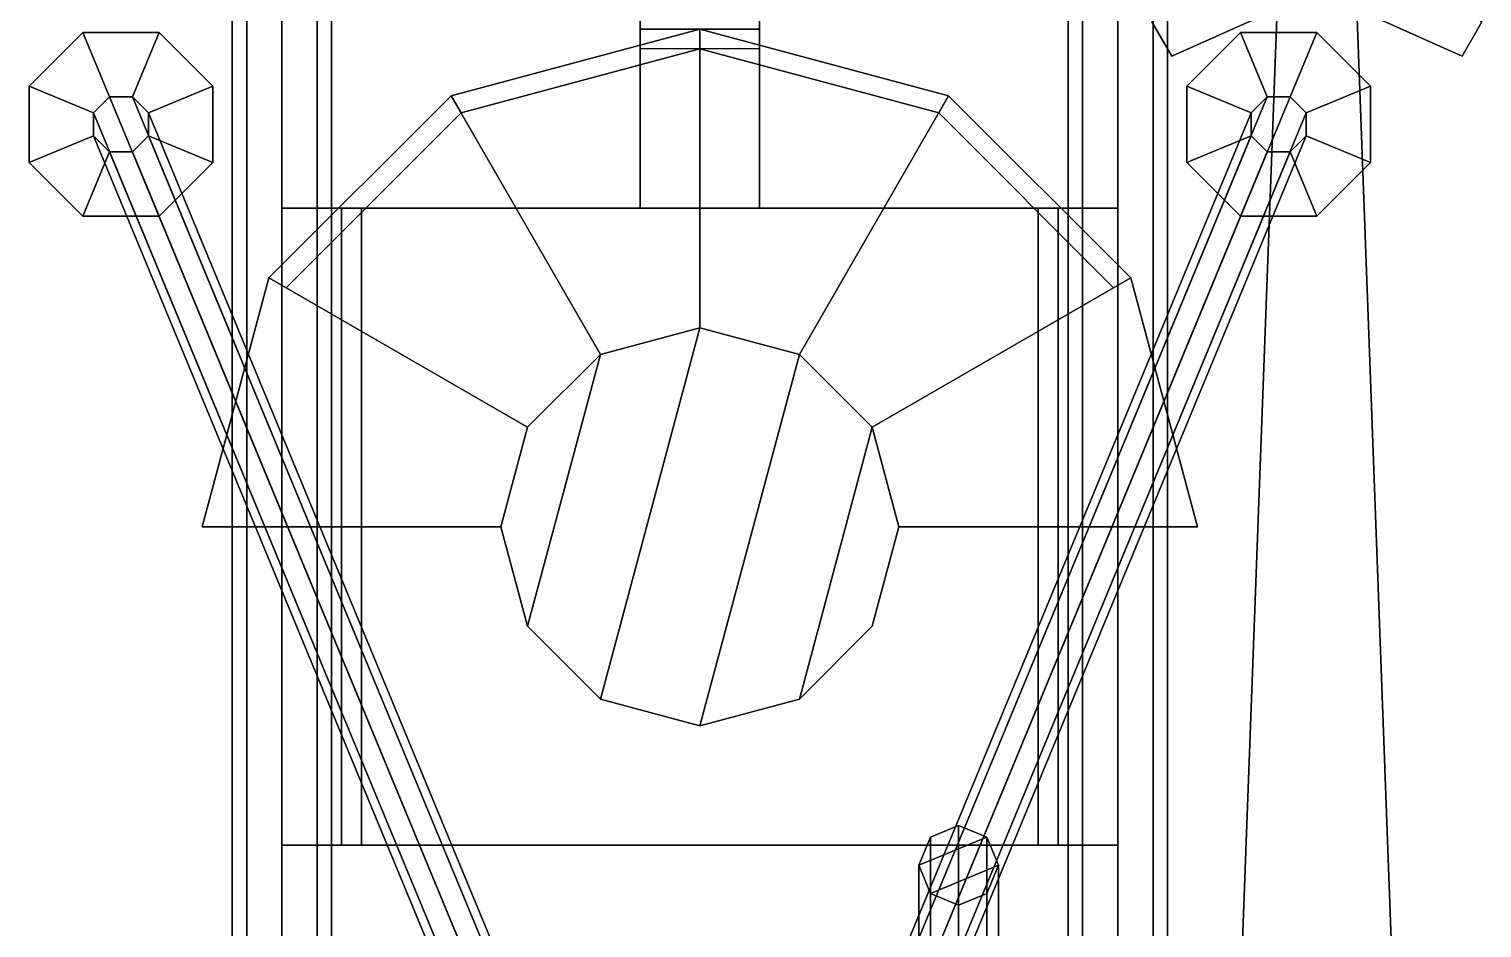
# Model space of a CAD drawing. Header units: millimetres. Extents: x -0.7 to 0.7, y -1.7 to 10.1.
# Drawn here: x -0.337 to 0.393, y 0.298 to 0.75 of the extents above; entities that cross this region are included whole.
import ezdxf

# ---------------------------------------------------------------- set-up
doc = ezdxf.new("R2010")
doc.units = ezdxf.units.MM
for name, color, linetype in [('outriggers', 3, 'Continuous'), ('tripod', 2, 'Continuous'), ('turret', 2, 'Continuous')]:
    doc.layers.add(name, color=color, linetype=linetype)

msp = doc.modelspace()

# ---------------------------------------------------------------- linework, layer by layer
at = {"layer": 'outriggers'}
for points in [[(0.29, 0.76, 0.01), (0.23706, 0.73634, -0.01), (0.22706, 0.75366, -0.01), (0.28268, 0.79732, 0.01)], [(0.28268, 0.79732, 0.03), (0.22706, 0.75366), (0.23706, 0.73634), (0.29, 0.76, 0.03)], [(0.33732, 0.79732, 0.01), (0.39294, 0.75366, -0.01), (0.38294, 0.73634, -0.01), (0.33, 0.76, 0.01)], [(0.33, 0.76, 0.03), (0.38294, 0.73634), (0.39294, 0.75366), (0.33732, 0.79732, 0.03)], [(0.23706, 0.73634), (0.23706, 0.73634, -0.01), (0.29, 0.76, 0.01), (0.29, 0.76, 0.03)], [(0.29, 0.76, 0.03), (0.27, 0.22, 0.1), (0.35, 0.22, 0.1), (0.33, 0.76, 0.03)], [(0.29, 0.76, 0.01), (0.27, 0.22, 0.06), (0.27, 0.22, 0.1), (0.29, 0.76, 0.03)], [(0.33, 0.76, 0.01), (0.35, 0.22, 0.06), (0.27, 0.22, 0.06), (0.29, 0.76, 0.01)], [(0.35, 0.22, 0.1), (0.35, 0.22, 0.06), (0.33, 0.76, 0.01), (0.33, 0.76, 0.03)], [(0.33, 0.76, 0.01), (0.38294, 0.73634, -0.01), (0.38294, 0.73634), (0.33, 0.76, 0.03)], [(0.22706, 0.75366), (0.22706, 0.75366, -0.01), (0.23706, 0.73634, -0.01), (0.23706, 0.73634)], [(0.38294, 0.73634), (0.38294, 0.73634, -0.01), (0.39294, 0.75366, -0.01), (0.39294, 0.75366)]]:
    msp.add_3dface(points, dxfattribs=at)
at = {"layer": 'tripod'}
for points in [[(-0.30997, 0.74834, -0.03), (-0.33703, 0.72128, -0.03), (-0.33703, 0.72128, -0.02), (-0.30997, 0.74834, -0.02)], [(-0.30997, 0.74834, -0.02), (-0.33703, 0.72128, -0.02), (-0.3047, 0.70789, -0.02), (-0.29658, 0.71601, -0.02)], [(-0.27171, 0.74834, -0.03), (-0.30997, 0.74834, -0.03), (-0.30997, 0.74834, -0.02), (-0.27171, 0.74834, -0.02)], [(-0.27171, 0.74834, -0.02), (-0.30997, 0.74834, -0.02), (-0.29658, 0.71601, -0.02), (-0.2851, 0.71601, -0.02)], [(-0.24465, 0.72128, -0.02), (-0.27171, 0.74834, -0.02), (-0.2851, 0.71601, -0.02), (-0.27698, 0.70789, -0.02)], [(-0.24465, 0.72128, -0.03), (-0.27171, 0.74834, -0.03), (-0.27171, 0.74834, -0.02), (-0.24465, 0.72128, -0.02)], [(0.27171, 0.74834, -0.03), (0.24465, 0.72128, -0.03), (0.24465, 0.72128, -0.02), (0.27171, 0.74834, -0.02)], [(0.27171, 0.74834, -0.02), (0.24465, 0.72128, -0.02), (0.27698, 0.70789, -0.02), (0.2851, 0.71601, -0.02)], [(0.30997, 0.74834, -0.03), (0.27171, 0.74834, -0.03), (0.27171, 0.74834, -0.02), (0.30997, 0.74834, -0.02)], [(0.30997, 0.74834, -0.02), (0.27171, 0.74834, -0.02), (0.2851, 0.71601, -0.02), (0.29658, 0.71601, -0.02)], [(0.33703, 0.72128, -0.02), (0.30997, 0.74834, -0.02), (0.29658, 0.71601, -0.02), (0.3047, 0.70789, -0.02)], [(0.33703, 0.72128, -0.03), (0.30997, 0.74834, -0.03), (0.30997, 0.74834, -0.02), (0.33703, 0.72128, -0.02)], [(-0.33703, 0.72128, -0.03), (-0.33703, 0.68301, -0.03), (-0.33703, 0.68301, -0.02), (-0.33703, 0.72128, -0.02)], [(-0.33703, 0.72128, -0.02), (-0.33703, 0.68301, -0.02), (-0.3047, 0.69641, -0.02), (-0.3047, 0.70789, -0.02)], [(-0.29658, 0.71601, 0.01971), (-0.3047, 0.70789, 0.01628), (-0.02226, 0.02603, 0.20029), (-0.01287, 0.03107, 0.20455)], [(-0.29658, 0.71601, -0.02), (-0.3047, 0.70789, -0.02), (-0.3047, 0.70789, 0.01628), (-0.29658, 0.71601, 0.01971)], [(-0.2851, 0.71601, 0.01628), (-0.29658, 0.71601, 0.01971), (-0.01287, 0.03107, 0.20455), (-0.00266, 0.03415, 0.20029)], [(-0.2851, 0.71601, -0.02), (-0.29658, 0.71601, -0.02), (-0.29658, 0.71601, 0.01971), (-0.2851, 0.71601, 0.01628)], [(-0.27698, 0.70789, 0.00799), (-0.2851, 0.71601, 0.01628), (-0.00266, 0.03415, 0.20029), (0.00238, 0.03346, 0.19)], [(-0.27698, 0.70789, -0.02), (-0.2851, 0.71601, -0.02), (-0.2851, 0.71601, 0.01628), (-0.27698, 0.70789, 0.00799)], [(-0.24465, 0.68301, -0.02), (-0.24465, 0.72128, -0.02), (-0.27698, 0.70789, -0.02), (-0.27698, 0.69641, -0.02)], [(-0.24465, 0.68301, -0.03), (-0.24465, 0.72128, -0.03), (-0.24465, 0.72128, -0.02), (-0.24465, 0.68301, -0.02)], [(0.2851, 0.71601, 0.01628), (0.27698, 0.70789, 0.00799), (-0.00238, 0.03346, 0.19), (0.00266, 0.03415, 0.20029)], [(0.29658, 0.71601, 0.01971), (0.2851, 0.71601, 0.01628), (0.00266, 0.03415, 0.20029), (0.01287, 0.03107, 0.20455)], [(0.3047, 0.70789, 0.01628), (0.29658, 0.71601, 0.01971), (0.01287, 0.03107, 0.20455), (0.02226, 0.02603, 0.20029)], [(0.24465, 0.72128, -0.03), (0.24465, 0.68301, -0.03), (0.24465, 0.68301, -0.02), (0.24465, 0.72128, -0.02)], [(0.24465, 0.72128, -0.02), (0.24465, 0.68301, -0.02), (0.27698, 0.69641, -0.02), (0.27698, 0.70789, -0.02)], [(0.2851, 0.71601, -0.02), (0.27698, 0.70789, -0.02), (0.27698, 0.70789, 0.00799), (0.2851, 0.71601, 0.01628)], [(0.29658, 0.71601, -0.02), (0.2851, 0.71601, -0.02), (0.2851, 0.71601, 0.01628), (0.29658, 0.71601, 0.01971)], [(0.3047, 0.70789, -0.02), (0.29658, 0.71601, -0.02), (0.29658, 0.71601, 0.01971), (0.3047, 0.70789, 0.01628)], [(0.33703, 0.68301, -0.02), (0.33703, 0.72128, -0.02), (0.3047, 0.70789, -0.02), (0.3047, 0.69641, -0.02)], [(0.33703, 0.68301, -0.03), (0.33703, 0.72128, -0.03), (0.33703, 0.72128, -0.02), (0.33703, 0.68301, -0.02)], [(-0.3047, 0.70789, 0.01628), (-0.3047, 0.69641, 0.00799), (-0.02534, 0.02198, 0.19), (-0.02226, 0.02603, 0.20029)], [(-0.3047, 0.70789, -0.02), (-0.3047, 0.69641, -0.02), (-0.3047, 0.69641, 0.00799), (-0.3047, 0.70789, 0.01628)], [(-0.27698, 0.69641, -0.0003), (-0.27698, 0.70789, 0.00799), (0.00238, 0.03346, 0.19), (-0.0007, 0.0294, 0.17971)], [(-0.27698, 0.69641, -0.02), (-0.27698, 0.70789, -0.02), (-0.27698, 0.70789, 0.00799), (-0.27698, 0.69641, -0.0003)], [(0.27698, 0.70789, 0.00799), (0.27698, 0.69641, -0.0003), (0.0007, 0.0294, 0.17971), (-0.00238, 0.03346, 0.19)], [(0.3047, 0.69641, 0.00799), (0.3047, 0.70789, 0.01628), (0.02226, 0.02603, 0.20029), (0.02534, 0.02198, 0.19)], [(0.27698, 0.70789, -0.02), (0.27698, 0.69641, -0.02), (0.27698, 0.69641, -0.0003), (0.27698, 0.70789, 0.00799)], [(0.3047, 0.69641, -0.02), (0.3047, 0.70789, -0.02), (0.3047, 0.70789, 0.01628), (0.3047, 0.69641, 0.00799)], [(-0.33703, 0.68301, -0.02), (-0.30997, 0.65595, -0.02), (-0.29658, 0.68829, -0.02), (-0.3047, 0.69641, -0.02)], [(-0.3047, 0.69641, 0.00799), (-0.29658, 0.68829, -0.0003), (-0.0203, 0.02129, 0.17971), (-0.02534, 0.02198, 0.19)], [(-0.3047, 0.69641, -0.02), (-0.29658, 0.68829, -0.02), (-0.29658, 0.68829, -0.0003), (-0.3047, 0.69641, 0.00799)], [(-0.27171, 0.65595, -0.02), (-0.24465, 0.68301, -0.02), (-0.27698, 0.69641, -0.02), (-0.2851, 0.68829, -0.02)], [(-0.2851, 0.68829, -0.00373), (-0.27698, 0.69641, -0.0003), (-0.0007, 0.0294, 0.17971), (-0.01009, 0.02436, 0.17545)], [(-0.2851, 0.68829, -0.02), (-0.27698, 0.69641, -0.02), (-0.27698, 0.69641, -0.0003), (-0.2851, 0.68829, -0.00373)], [(0.27698, 0.69641, -0.0003), (0.2851, 0.68829, -0.00373), (0.01009, 0.02436, 0.17545), (0.0007, 0.0294, 0.17971)], [(0.29658, 0.68829, -0.0003), (0.3047, 0.69641, 0.00799), (0.02534, 0.02198, 0.19), (0.0203, 0.02129, 0.17971)], [(0.24465, 0.68301, -0.02), (0.27171, 0.65595, -0.02), (0.2851, 0.68829, -0.02), (0.27698, 0.69641, -0.02)], [(0.27698, 0.69641, -0.02), (0.2851, 0.68829, -0.02), (0.2851, 0.68829, -0.00373), (0.27698, 0.69641, -0.0003)], [(0.29658, 0.68829, -0.02), (0.3047, 0.69641, -0.02), (0.3047, 0.69641, 0.00799), (0.29658, 0.68829, -0.0003)], [(0.30997, 0.65595, -0.02), (0.33703, 0.68301, -0.02), (0.3047, 0.69641, -0.02), (0.29658, 0.68829, -0.02)], [(-0.30997, 0.65595, -0.02), (-0.27171, 0.65595, -0.02), (-0.2851, 0.68829, -0.02), (-0.29658, 0.68829, -0.02)], [(-0.29658, 0.68829, -0.0003), (-0.2851, 0.68829, -0.00373), (-0.01009, 0.02436, 0.17545), (-0.0203, 0.02129, 0.17971)], [(-0.29658, 0.68829, -0.02), (-0.2851, 0.68829, -0.02), (-0.2851, 0.68829, -0.00373), (-0.29658, 0.68829, -0.0003)], [(0.2851, 0.68829, -0.00373), (0.29658, 0.68829, -0.0003), (0.0203, 0.02129, 0.17971), (0.01009, 0.02436, 0.17545)], [(0.27171, 0.65595, -0.02), (0.30997, 0.65595, -0.02), (0.29658, 0.68829, -0.02), (0.2851, 0.68829, -0.02)], [(0.2851, 0.68829, -0.02), (0.29658, 0.68829, -0.02), (0.29658, 0.68829, -0.0003), (0.2851, 0.68829, -0.00373)], [(-0.33703, 0.68301, -0.03), (-0.30997, 0.65595, -0.03), (-0.30997, 0.65595, -0.02), (-0.33703, 0.68301, -0.02)], [(-0.27171, 0.65595, -0.03), (-0.24465, 0.68301, -0.03), (-0.24465, 0.68301, -0.02), (-0.27171, 0.65595, -0.02)], [(0.24465, 0.68301, -0.03), (0.27171, 0.65595, -0.03), (0.27171, 0.65595, -0.02), (0.24465, 0.68301, -0.02)], [(0.30997, 0.65595, -0.03), (0.33703, 0.68301, -0.03), (0.33703, 0.68301, -0.02), (0.30997, 0.65595, -0.02)], [(-0.30997, 0.65595, -0.03), (-0.27171, 0.65595, -0.03), (-0.27171, 0.65595, -0.02), (-0.30997, 0.65595, -0.02)], [(0.27171, 0.65595, -0.03), (0.30997, 0.65595, -0.03), (0.30997, 0.65595, -0.02), (0.27171, 0.65595, -0.02)]]:
    msp.add_3dface(points, dxfattribs=at)
at = {"layer": 'turret'}
for points in [[(-0.235, 0.25, 0.15), (-0.22768, 0.25, 0.16768), (-0.22768, 1.05, 0.16768), (-0.235, 1.05, 0.15)], [(-0.22768, 0.25, 0.13232), (-0.235, 0.25, 0.15), (-0.235, 1.05, 0.15), (-0.22768, 1.05, 0.13232)], [(-0.22768, 0.25, 0.16768), (-0.21, 0.25, 0.175), (-0.21, 1.05, 0.175), (-0.22768, 1.05, 0.16768)], [(-0.21, 0.25, 0.125), (-0.22768, 0.25, 0.13232), (-0.22768, 1.05, 0.13232), (-0.21, 1.05, 0.125)], [(-0.21, 0.25, 0.175), (-0.19232, 0.25, 0.16768), (-0.19232, 1.05, 0.16768), (-0.21, 1.05, 0.175)], [(-0.19232, 0.25, 0.13232), (-0.21, 0.25, 0.125), (-0.21, 1.05, 0.125), (-0.19232, 1.05, 0.13232)], [(-0.19232, 0.25, 0.16768), (-0.185, 0.25, 0.15), (-0.185, 1.05, 0.15), (-0.19232, 1.05, 0.16768)], [(-0.185, 0.25, 0.15), (-0.19232, 0.25, 0.13232), (-0.19232, 1.05, 0.13232), (-0.185, 1.05, 0.15)], [(0.185, 0.25, 0.15), (0.19232, 0.25, 0.16768), (0.19232, 1.05, 0.16768), (0.185, 1.05, 0.15)], [(0.19232, 0.25, 0.13232), (0.185, 0.25, 0.15), (0.185, 1.05, 0.15), (0.19232, 1.05, 0.13232)], [(0.19232, 0.25, 0.16768), (0.21, 0.25, 0.175), (0.21, 1.05, 0.175), (0.19232, 1.05, 0.16768)], [(0.21, 0.25, 0.125), (0.19232, 0.25, 0.13232), (0.19232, 1.05, 0.13232), (0.21, 1.05, 0.125)], [(0.21, 0.25, 0.175), (0.22768, 0.25, 0.16768), (0.22768, 1.05, 0.16768), (0.21, 1.05, 0.175)], [(0.22768, 0.25, 0.13232), (0.21, 0.25, 0.125), (0.21, 1.05, 0.125), (0.22768, 1.05, 0.13232)], [(0.22768, 0.25, 0.16768), (0.235, 0.25, 0.15), (0.235, 1.05, 0.15), (0.22768, 1.05, 0.16768)], [(0.235, 0.25, 0.15), (0.22768, 0.25, 0.13232), (0.22768, 1.05, 0.13232), (0.235, 1.05, 0.15)], [(-0.03, 0.78, 0.34), (-0.03, 0.79, 0.34), (-0.03, 0.76, 0.24), (-0.03, 0.75, 0.24)], [(-0.03, 0.79, 0.34), (-0.03, 0.75, 0.42), (0.03, 0.75, 0.42), (0.03, 0.79, 0.34)], [(-0.03, 0.74, 0.42), (-0.03, 0.75, 0.42), (-0.03, 0.79, 0.34), (-0.03, 0.78, 0.34)], [(0.03, 0.76, 0.24), (0.03, 0.79, 0.34), (0.03, 0.78, 0.34), (0.03, 0.75, 0.24)], [(0.03, 0.79, 0.34), (0.03, 0.75, 0.42), (0.03, 0.74, 0.42), (0.03, 0.78, 0.34)], [(0.03, 0.75, 0.24), (0.03, 0.78, 0.34), (-0.03, 0.78, 0.34), (-0.03, 0.75, 0.24)], [(0.03, 0.78, 0.34), (0.03, 0.74, 0.42), (-0.03, 0.74, 0.42), (-0.03, 0.78, 0.34)], [(-0.03, 0.75, 0.24), (-0.03, 0.76, 0.24), (-0.03, 0.66, 0.15), (-0.03, 0.66, 0.16)], [(-0.03, 0.66, 0.15), (-0.03, 0.76, 0.24), (0.03, 0.76, 0.24), (0.03, 0.66, 0.15)], [(0.03, 0.66, 0.15), (0.03, 0.76, 0.24), (0.03, 0.75, 0.24), (0.03, 0.66, 0.16)], [(-0.05, 0.5866, 0.17), (0, 0.6, 0.17), (0, 0.75, 0.25), (-0.125, 0.71651, 0.25)], [(0, 0.6, 0.16), (-0.05, 0.5866, 0.16), (-0.125, 0.71651, 0.24), (0, 0.75, 0.24)], [(-0.125, 0.71651, 0.25), (0, 0.75, 0.25), (0, 0.75, 0.24), (-0.125, 0.71651, 0.24)], [(0, 0.75, 0.42), (-0.125, 0.71651, 0.42), (-0.125, 0.71651, 0.54), (0, 0.75, 0.54)], [(0, 0.75, 0.54), (-0.125, 0.71651, 0.54), (-0.12, 0.70785, 0.54), (0, 0.74, 0.54)], [(-0.125, 0.71651, 0.42), (0, 0.75, 0.42), (0, 0.74, 0.42), (-0.12, 0.70785, 0.42)], [(0.03, 0.66, 0.16), (0.03, 0.75, 0.24), (-0.03, 0.75, 0.24), (-0.03, 0.66, 0.16)], [(-0.03, 0.74196, 0.42), (0, 0.75, 0.42), (-0.03, 0.75, 0.42), (-0.03, 0.74196, 0.42)], [(0, 0.6, 0.17), (0.05, 0.5866, 0.17), (0.125, 0.71651, 0.25), (0, 0.75, 0.25)], [(0.05, 0.5866, 0.16), (0, 0.6, 0.16), (0, 0.75, 0.24), (0.125, 0.71651, 0.24)], [(0, 0.75, 0.25), (0.125, 0.71651, 0.25), (0.125, 0.71651, 0.24), (0, 0.75, 0.24)], [(0.125, 0.71651, 0.42), (0, 0.75, 0.42), (0, 0.75, 0.54), (0.125, 0.71651, 0.54)], [(0.125, 0.71651, 0.54), (0, 0.75, 0.54), (0, 0.74, 0.54), (0.12, 0.70785, 0.54)], [(0, 0.75, 0.42), (0.125, 0.71651, 0.42), (0.12, 0.70785, 0.42), (0, 0.74, 0.42)], [(0.03, 0.74196, 0.42), (0.03, 0.75, 0.42), (0, 0.75, 0.42), (0.03, 0.74196, 0.42)], [(-0.12, 0.70785, 0.42), (0, 0.74, 0.42), (0, 0.74, 0.54), (-0.12, 0.70785, 0.54)], [(0, 0.74, 0.42), (0.12, 0.70785, 0.42), (0.12, 0.70785, 0.54), (0, 0.74, 0.54)], [(-0.0866, 0.55, 0.17), (-0.05, 0.5866, 0.17), (-0.125, 0.71651, 0.25), (-0.21651, 0.625, 0.25)], [(-0.05, 0.5866, 0.16), (-0.0866, 0.55, 0.16), (-0.21651, 0.625, 0.24), (-0.125, 0.71651, 0.24)], [(-0.21651, 0.625, 0.25), (-0.125, 0.71651, 0.25), (-0.125, 0.71651, 0.24), (-0.21651, 0.625, 0.24)], [(-0.125, 0.71651, 0.42), (-0.21651, 0.625, 0.42), (-0.21651, 0.625, 0.54), (-0.125, 0.71651, 0.54)], [(-0.125, 0.71651, 0.54), (-0.21651, 0.625, 0.54), (-0.20785, 0.62, 0.54), (-0.12, 0.70785, 0.54)], [(-0.21651, 0.625, 0.42), (-0.125, 0.71651, 0.42), (-0.12, 0.70785, 0.42), (-0.20785, 0.62, 0.42)], [(0.05, 0.5866, 0.17), (0.0866, 0.55, 0.17), (0.21651, 0.625, 0.25), (0.125, 0.71651, 0.25)], [(0.0866, 0.55, 0.16), (0.05, 0.5866, 0.16), (0.125, 0.71651, 0.24), (0.21651, 0.625, 0.24)], [(0.21651, 0.625, 0.54), (0.125, 0.71651, 0.54), (0.12, 0.70785, 0.54), (0.20785, 0.62, 0.54)], [(0.125, 0.71651, 0.42), (0.21651, 0.625, 0.42), (0.20785, 0.62, 0.42), (0.12, 0.70785, 0.42)], [(0.125, 0.71651, 0.25), (0.21651, 0.625, 0.25), (0.21651, 0.625, 0.24), (0.125, 0.71651, 0.24)], [(0.21651, 0.625, 0.42), (0.125, 0.71651, 0.42), (0.125, 0.71651, 0.54), (0.21651, 0.625, 0.54)], [(-0.20785, 0.62, 0.42), (-0.12, 0.70785, 0.42), (-0.12, 0.70785, 0.54), (-0.20785, 0.62, 0.54)], [(0.12, 0.70785, 0.42), (0.20785, 0.62, 0.42), (0.20785, 0.62, 0.54), (0.12, 0.70785, 0.54)], [(-0.21, 0.66, 0.19), (-0.21, 0.34, 0.19), (-0.18, 0.34, 0.18), (-0.18, 0.66, 0.18)], [(-0.18, 0.66, 0.18), (-0.19, 0.66, 0.17), (-0.21, 0.66, 0.18), (-0.21, 0.66, 0.19)], [(-0.21, 0.66, 0.18), (-0.21, 0.34, 0.18), (-0.21, 0.34, 0.19), (-0.21, 0.66, 0.19)], [(-0.17, 0.66, 0.16), (-0.18, 0.66, 0.15), (-0.19, 0.66, 0.17), (-0.18, 0.66, 0.18)], [(0.17, 0.66, 0.16), (0.18, 0.66, 0.15), (-0.18, 0.66, 0.15), (-0.17, 0.66, 0.16)], [(-0.18, 0.34, 0.15), (-0.18, 0.66, 0.15), (0.18, 0.66, 0.15), (0.18, 0.34, 0.15)], [(-0.18, 0.66, 0.18), (-0.18, 0.34, 0.18), (-0.17, 0.34, 0.16), (-0.17, 0.66, 0.16)], [(0.17, 0.34, 0.16), (0.17, 0.66, 0.16), (-0.17, 0.66, 0.16), (-0.17, 0.34, 0.16)], [(0.18, 0.66, 0.18), (0.19, 0.66, 0.17), (0.18, 0.66, 0.15), (0.17, 0.66, 0.16)], [(0.18, 0.34, 0.18), (0.18, 0.66, 0.18), (0.17, 0.66, 0.16), (0.17, 0.34, 0.16)], [(0.21, 0.66, 0.19), (0.21, 0.66, 0.18), (0.19, 0.66, 0.17), (0.18, 0.66, 0.18)], [(0.21, 0.34, 0.19), (0.21, 0.66, 0.19), (0.18, 0.66, 0.18), (0.18, 0.34, 0.18)], [(0.21, 0.34, 0.18), (0.21, 0.66, 0.18), (0.21, 0.66, 0.19), (0.21, 0.34, 0.19)], [(-0.1, 0.5, 0.17), (-0.0866, 0.55, 0.17), (-0.21651, 0.625, 0.25), (-0.25, 0.5, 0.25)], [(-0.0866, 0.55, 0.16), (-0.1, 0.5, 0.16), (-0.25, 0.5, 0.24), (-0.21651, 0.625, 0.24)], [(-0.25, 0.5, 0.25), (-0.21651, 0.625, 0.25), (-0.21651, 0.625, 0.24), (-0.25, 0.5, 0.24)], [(-0.21651, 0.625, 0.42), (-0.20785, 0.62, 0.42), (-0.20785, 0.62, 0.54), (-0.21651, 0.625, 0.54)], [(0.0866, 0.55, 0.17), (0.1, 0.5, 0.17), (0.25, 0.5, 0.25), (0.21651, 0.625, 0.25)], [(0.1, 0.5, 0.16), (0.0866, 0.55, 0.16), (0.21651, 0.625, 0.24), (0.25, 0.5, 0.24)], [(0.20785, 0.62, 0.42), (0.21651, 0.625, 0.42), (0.21651, 0.625, 0.54), (0.20785, 0.62, 0.54)], [(0.21651, 0.625, 0.25), (0.25, 0.5, 0.25), (0.25, 0.5, 0.24), (0.21651, 0.625, 0.24)], [(-0.05, 0.4134, 0.17), (0, 0.6, 0.17), (-0.05, 0.5866, 0.17), (-0.0866, 0.45, 0.17)], [(0, 0.4, 0.17), (0.05, 0.5866, 0.17), (0, 0.6, 0.17), (-0.05, 0.4134, 0.17)], [(-0.0866, 0.45, 0.17), (-0.05, 0.5866, 0.17), (-0.0866, 0.55, 0.17), (-0.1, 0.5, 0.17)], [(0.05, 0.4134, 0.17), (0.0866, 0.55, 0.17), (0.05, 0.5866, 0.17), (0, 0.4, 0.17)], [(0.0866, 0.45, 0.17), (0.1, 0.5, 0.17), (0.0866, 0.55, 0.17), (0.05, 0.4134, 0.17)], [(-0.1, 0.5, 0.16), (-0.1, 0.5, 0.17), (-0.25, 0.5, 0.25), (-0.25, 0.5, 0.24)], [(-0.1, 0.5, 0.16), (-0.0866, 0.45, 0.16), (-0.0866, 0.45, 0.17), (-0.1, 0.5, 0.17)], [(0.0866, 0.45, 0.16), (0.1, 0.5, 0.16), (0.1, 0.5, 0.17), (0.0866, 0.45, 0.17)], [(0.1, 0.5, 0.17), (0.1, 0.5, 0.16), (0.25, 0.5, 0.24), (0.25, 0.5, 0.25)], [(-0.0866, 0.45, 0.16), (-0.05, 0.4134, 0.16), (-0.05, 0.4134, 0.17), (-0.0866, 0.45, 0.17)], [(0.05, 0.4134, 0.16), (0.0866, 0.45, 0.16), (0.0866, 0.45, 0.17), (0.05, 0.4134, 0.17)], [(-0.05, 0.4134, 0.16), (0, 0.4, 0.16), (0, 0.4, 0.17), (-0.05, 0.4134, 0.17)], [(0, 0.4, 0.16), (0.05, 0.4134, 0.16), (0.05, 0.4134, 0.17), (0, 0.4, 0.17)], [(0.11, 0.33, 0.76), (0.14414, 0.34414, 0.76), (0.13, 0.35, 0.76), (0.11586, 0.34414, 0.76)], [(0.11586, 0.34414, 0.63414), (0.11, 0.33, 0.64), (0.11, 0.33, 0.76), (0.11586, 0.34414, 0.76)], [(0.11586, 0.03121, 0.32121), (0.11, 0.02828, 0.33828), (0.11, 0.33, 0.64), (0.11586, 0.34414, 0.63414)], [(0.11586, 0.31586, 0.76), (0.15, 0.33, 0.76), (0.14414, 0.34414, 0.76), (0.11, 0.33, 0.76)], [(0.13, 0.35, 0.63172), (0.11586, 0.34414, 0.63414), (0.11586, 0.34414, 0.76), (0.13, 0.35, 0.76)], [(0.13, 0.03536, 0.31707), (0.11586, 0.03121, 0.32121), (0.11586, 0.34414, 0.63414), (0.13, 0.35, 0.63172)], [(0.14414, 0.34414, 0.63414), (0.13, 0.35, 0.63172), (0.13, 0.35, 0.76), (0.14414, 0.34414, 0.76)], [(0.14414, 0.03121, 0.32121), (0.13, 0.03536, 0.31707), (0.13, 0.35, 0.63172), (0.14414, 0.34414, 0.63414)], [(0.15, 0.33, 0.64), (0.14414, 0.34414, 0.63414), (0.14414, 0.34414, 0.76), (0.15, 0.33, 0.76)], [(0.15, 0.02828, 0.33828), (0.14414, 0.03121, 0.32121), (0.14414, 0.34414, 0.63414), (0.15, 0.33, 0.64)], [(-0.21, 0.34, 0.19), (-0.21, 0.34, 0.18), (-0.19, 0.34, 0.17), (-0.18, 0.34, 0.18)], [(-0.18, 0.34, 0.18), (-0.19, 0.34, 0.17), (-0.18, 0.34, 0.15), (-0.17, 0.34, 0.16)], [(-0.17, 0.34, 0.16), (-0.18, 0.34, 0.15), (0.18, 0.34, 0.15), (0.17, 0.34, 0.16)], [(0.17, 0.34, 0.16), (0.18, 0.34, 0.15), (0.19, 0.34, 0.17), (0.18, 0.34, 0.18)], [(0.18, 0.34, 0.18), (0.19, 0.34, 0.17), (0.21, 0.34, 0.18), (0.21, 0.34, 0.19)], [(0.11, 0.33, 0.73), (0.11586, 0.31586, 0.71586), (0.11586, -0.39, 0.71586), (0.11, -0.39, 0.73)], [(0.11586, 0.31586, 0.74414), (0.11, 0.33, 0.73), (0.11, -0.39, 0.73), (0.11586, -0.39, 0.74414)], [(0.11, 0.33, 0.64), (0.11586, 0.31586, 0.64586), (0.11586, 0.31586, 0.76), (0.11, 0.33, 0.76)], [(0.11, 0.02828, 0.33828), (0.11586, 0.01121, 0.34121), (0.11586, 0.31586, 0.64586), (0.11, 0.33, 0.64)], [(0.13, 0.31, 0.76), (0.14414, 0.31586, 0.76), (0.15, 0.33, 0.76), (0.11586, 0.31586, 0.76)], [(0.14414, 0.31586, 0.71586), (0.15, 0.33, 0.73), (0.15, -0.39, 0.73), (0.14414, -0.39, 0.71586)], [(0.15, 0.33, 0.73), (0.14414, 0.31586, 0.74414), (0.14414, -0.39, 0.74414), (0.15, -0.39, 0.73)], [(0.14414, 0.31586, 0.64586), (0.15, 0.33, 0.64), (0.15, 0.33, 0.76), (0.14414, 0.31586, 0.76)], [(0.14414, 0.01121, 0.34121), (0.15, 0.02828, 0.33828), (0.15, 0.33, 0.64), (0.14414, 0.31586, 0.64586)], [(0.11586, 0.31586, 0.71586), (0.13, 0.31, 0.71), (0.13, -0.39, 0.71), (0.11586, -0.39, 0.71586)], [(0.13, 0.31, 0.75), (0.11586, 0.31586, 0.74414), (0.11586, -0.39, 0.74414), (0.13, -0.39, 0.75)], [(0.11586, 0.31586, 0.64586), (0.13, 0.31, 0.64828), (0.13, 0.31, 0.76), (0.11586, 0.31586, 0.76)], [(0.11586, 0.01121, 0.34121), (0.13, 0.00707, 0.34536), (0.13, 0.31, 0.64828), (0.11586, 0.31586, 0.64586)], [(0.13, 0.31, 0.71), (0.14414, 0.31586, 0.71586), (0.14414, -0.39, 0.71586), (0.13, -0.39, 0.71)], [(0.14414, 0.31586, 0.74414), (0.13, 0.31, 0.75), (0.13, -0.39, 0.75), (0.14414, -0.39, 0.74414)], [(0.13, 0.31, 0.64828), (0.14414, 0.31586, 0.64586), (0.14414, 0.31586, 0.76), (0.13, 0.31, 0.76)], [(0.13, 0.00707, 0.34536), (0.14414, 0.01121, 0.34121), (0.14414, 0.31586, 0.64586), (0.13, 0.31, 0.64828)]]:
    msp.add_3dface(points, dxfattribs=at)

doc.saveas('drawing.dxf')
